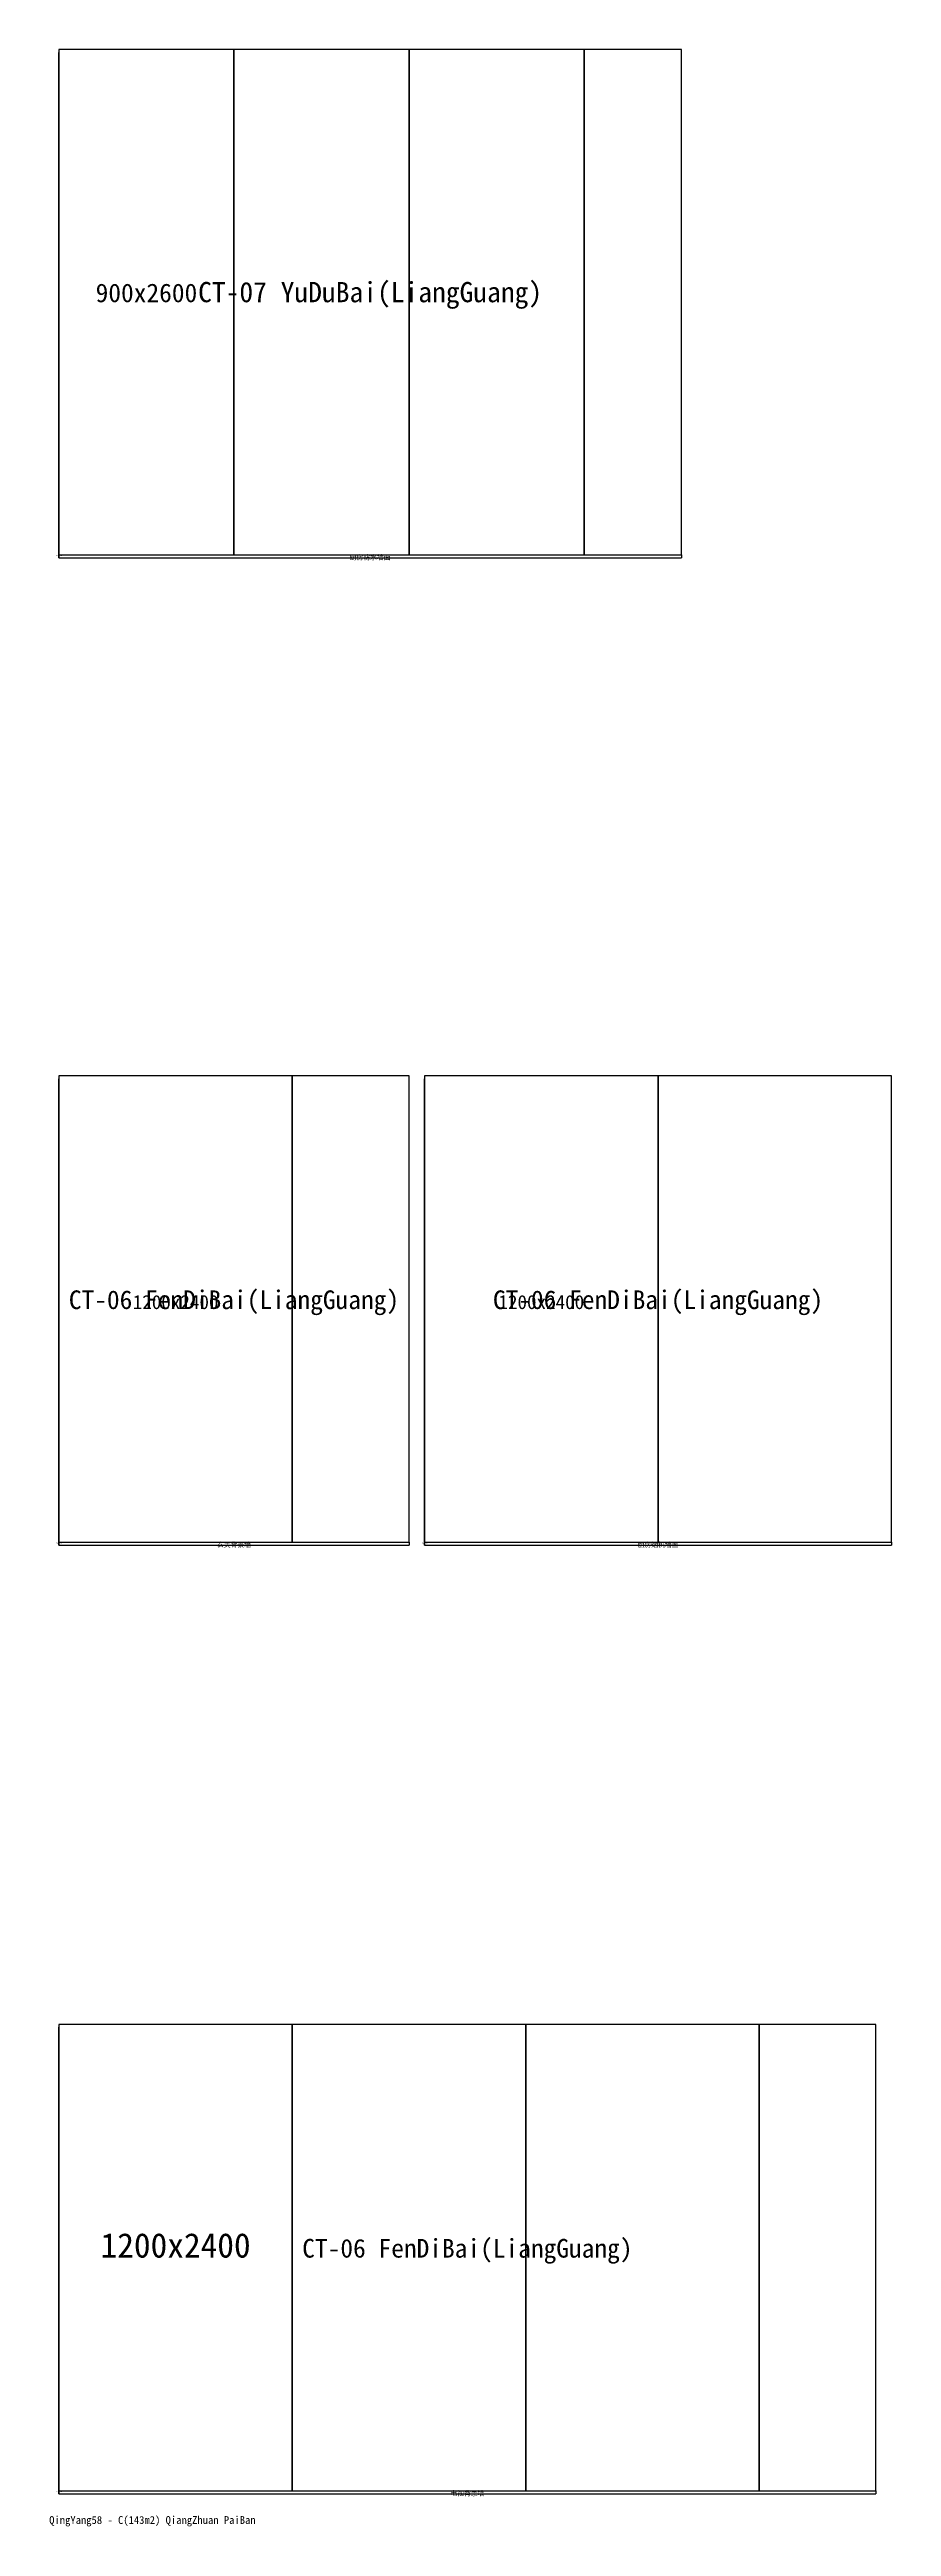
# Model space of a CAD drawing. Header units: millimetres. Extents: x 52 to 4380, y -63 to 23240.
# Drawn here: x 52 to 4380, y -63 to 12680 of the extents above; entities that cross this region are included whole.
import ezdxf
from ezdxf.enums import TextEntityAlignment as Align

# ---------------------------------------------------------------- set-up
doc = ezdxf.new("R2010")
doc.units = ezdxf.units.MM
for name, color, linetype in [('DIM', 3, 'CONTINUOUS'), ('TEXT', 7, 'CONTINUOUS'), ('TILE', 5, 'CONTINUOUS'), ('TILE_CUT', 2, 'Continuous'), ('TITLE', 6, 'CONTINUOUS'), ('WALL', 7, 'CONTINUOUS')]:
    doc.layers.add(name, color=color, linetype=linetype)

msp = doc.modelspace()

# ---------------------------------------------------------------- linework, layer by layer
at = {"layer": 'DIM'}
for p, q in [((100, 12680), (100, 12665)), ((100, 10065), (100, 12665)), ((100, 10080), (100, 10065)), ((100, 10080), (100, 10065)), ((3300, 10080), (3300, 10065)), ((100, 10065), (3300, 10065)), ((100, 7400), (100, 7385)), ((1980, 7400), (1980, 7385)), ((100, 4985), (100, 7385)), ((1980, 4985), (1980, 7385)), ((100, 5000), (100, 4985)), ((100, 5000), (100, 4985)), ((100, 4985), (1900, 4985)), ((1900, 5000), (1900, 4985)), ((1980, 5000), (1980, 4985)), ((1980, 5000), (1980, 4985)), ((1980, 4985), (4380, 4985)), ((4380, 5000), (4380, 4985)), ((100, 2520), (100, 2505)), ((100, 105), (100, 2505)), ((100, 120), (100, 105)), ((100, 120), (100, 105)), ((100, 105), (4300, 105)), ((4300, 120), (4300, 105))]:
    msp.add_line(p, q, dxfattribs=at)
at = {"layer": 'TILE'}
for points in [[(100, 10080), (1000, 10080), (1000, 12680), (100, 12680), (100, 10080)], [(1000, 10080), (1900, 10080), (1900, 12680), (1000, 12680), (1000, 10080)], [(1900, 10080), (2800, 10080), (2800, 12680), (1900, 12680), (1900, 10080)], [(100, 5000), (1300, 5000), (1300, 7400), (100, 7400), (100, 5000)], [(1980, 5000), (3180, 5000), (3180, 7400), (1980, 7400), (1980, 5000)], [(3180, 5000), (4380, 5000), (4380, 7400), (3180, 7400), (3180, 5000)], [(100, 120), (1300, 120), (1300, 2520), (100, 2520), (100, 120)], [(1300, 120), (2500, 120), (2500, 2520), (1300, 2520), (1300, 120)], [(2500, 120), (3700, 120), (3700, 2520), (2500, 2520), (2500, 120)]]:
    msp.add_lwpolyline(points, close=True, dxfattribs=at)
at = {"layer": 'TILE_CUT'}
for points in [[(2800, 10080), (3300, 10080), (3300, 12680), (2800, 12680), (2800, 10080)], [(1300, 5000), (1900, 5000), (1900, 7400), (1300, 7400), (1300, 5000)], [(3700, 120), (4300, 120), (4300, 2520), (3700, 2520), (3700, 120)]]:
    msp.add_lwpolyline(points, close=True, dxfattribs=at)
at = {"layer": 'WALL', "color": 7}
for points in [[(100, 10080), (3300, 10080), (3300, 12680), (100, 12680), (100, 10080)], [(100, 5000), (1900, 5000), (1900, 7400), (100, 7400), (100, 5000)], [(1980, 5000), (4380, 5000), (4380, 7400), (1980, 7400), (1980, 5000)], [(100, 120), (4300, 120), (4300, 2520), (100, 2520), (100, 120)]]:
    msp.add_lwpolyline(points, close=True, dxfattribs=at)

# ---------------------------------------------------------------- texts
at = {"layer": 'DIM'}
for s, height, p in [('900x2600', 96, (550, 11380)), ('2600mm', 6, (100, 10074)), ('3200mm', 6, (1700, 10074)), ('1200x2400', 72, (700, 6200)), ('1200x2400', 72, (2580, 6200)), ('2400mm', 6, (100, 4994)), ('1800mm', 6, (1000, 4994)), ('2400mm', 6, (1980, 4994)), ('2400mm', 6, (3180, 4994)), ('1200x2400', 126, (700, 1320)), ('2400mm', 6, (100, 114)), ('4200mm', 6, (2200, 114))]:
    msp.add_text(s, height=height, dxfattribs=at).set_placement(p, align=Align.CENTER)
at = {"layer": 'TEXT'}
for s, height, p in [('CT-07 YuDuBai(LiangGuang)', 104, (1700, 11380)), ('厨房防水墙面', 25, (1700, 10055)), ('CT-06 FenDiBai(LiangGuang)', 96, (1000, 6200)), ('CT-06 FenDiBai(LiangGuang)', 96, (3180, 6200)), ('玄关背景墙', 25, (1000, 4975)), ('厨房烟机墙面', 25, (3180, 4975)), ('CT-06 FenDiBai(LiangGuang)', 96, (2200, 1320)), ('电视背景墙', 25, (2200, 95))]:
    msp.add_text(s, height=height, dxfattribs=at).set_placement(p, align=Align.CENTER)
at = {"layer": 'TITLE'}
msp.add_text('QingYang58 - C(143m2) QiangZhuan PaiBan', height=40, dxfattribs=at).set_placement((50, -50))

doc.saveas('drawing.dxf')
